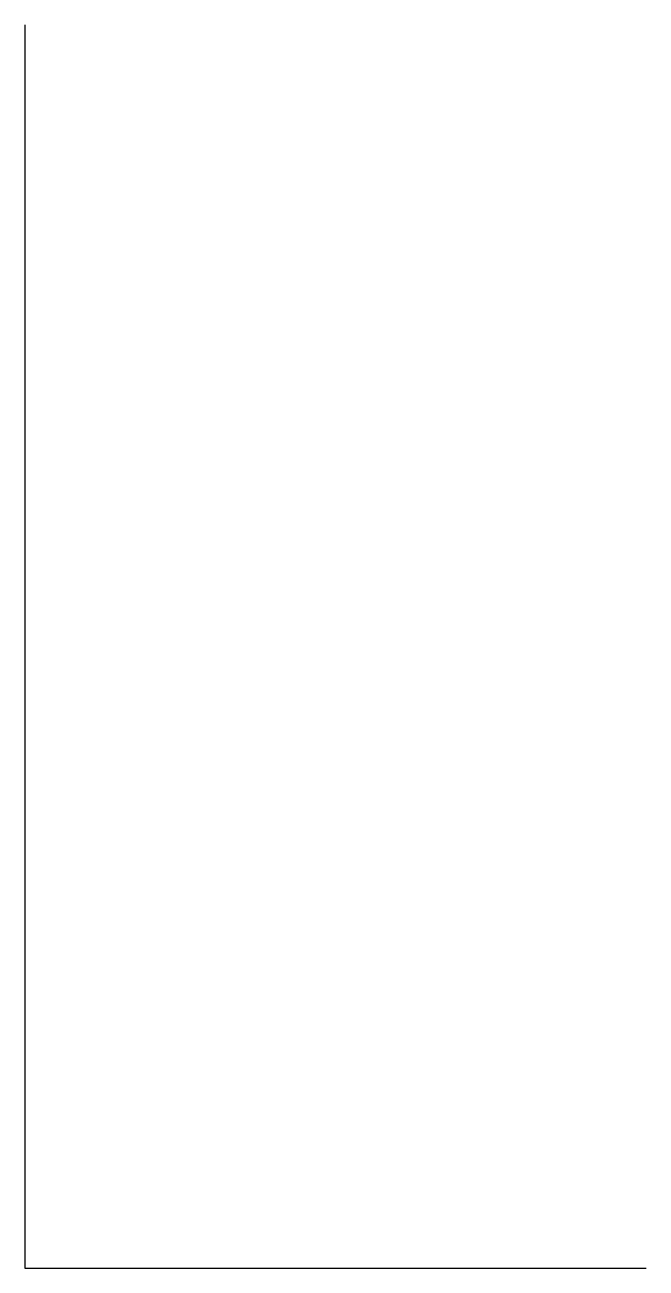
# Model space of a CAD drawing. Header units: millimetres. Extents: x 0 to 1, y -1 to 1.
import ezdxf

# ---------------------------------------------------------------- set-up
doc = ezdxf.new("R2010")
doc.units = ezdxf.units.MM

msp = doc.modelspace()

# ---------------------------------------------------------------- linework, layer by layer
msp.add_lwpolyline([(0, 1), (0, -1), (1, -1)])

doc.saveas('drawing.dxf')
